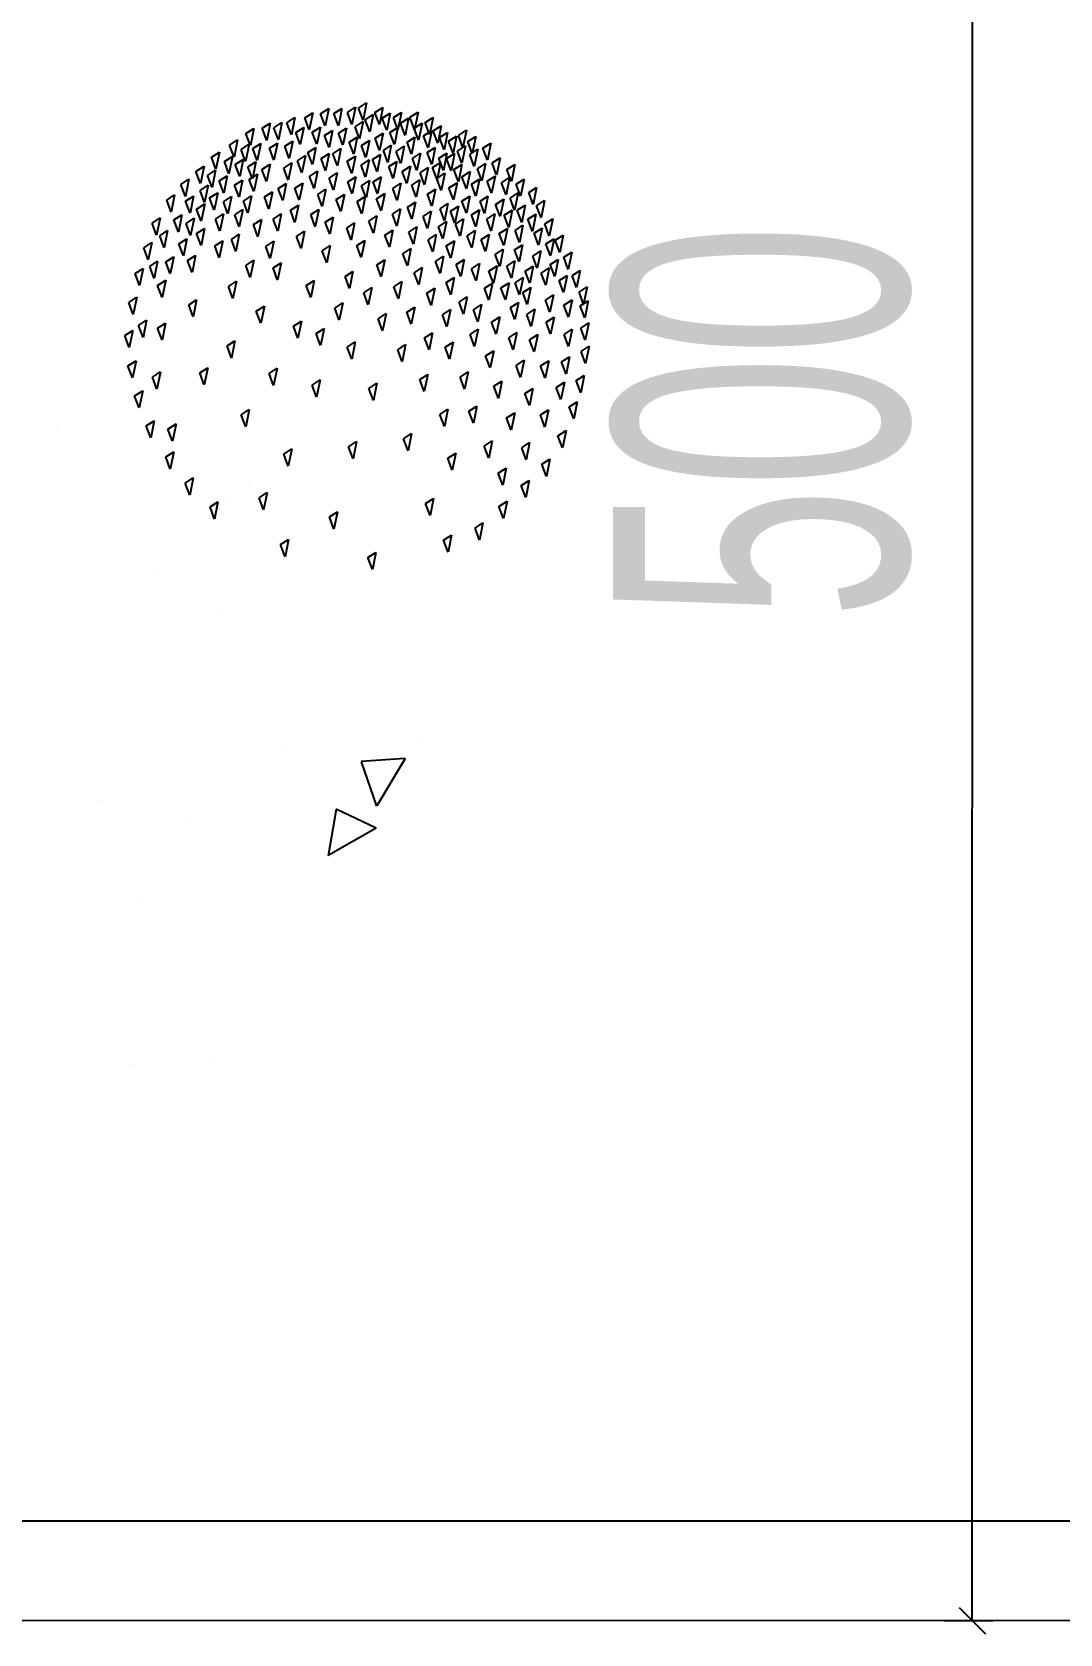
# Model space of a CAD drawing. Header units: inches. Extents: x -7543 to -822, y 102837 to 190349.
# Drawn here: x -837.16267 to -837.15221, y 102837.02397 to 102837.04026 of the extents above; entities that cross this region are included whole.
import ezdxf

# ---------------------------------------------------------------- set-up
doc = ezdxf.new("R2010")
doc.units = ezdxf.units.IN
doc.header["$MEASUREMENT"] = 0
doc.layers.get('0').update_dxf_attribs({"lineweight": 25})
doc.layers.add('BİTKİ', color=96, linetype='Continuous', lineweight=25)
doc.layers.add('ICOL', color=55, linetype='Continuous', lineweight=25)
doc.styles.add('OLCU', font='tromand.shx', dxfattribs={"width": 0.6, "height": 12})

msp = doc.modelspace()

# ---------------------------------------------------------------- linework, layer by layer
for p, q in [((-837.10726, 102837.025122), (-837.382423, 102837.025082)), ((-837.10726, 102837.024093), (-837.18795, 102837.02411))]:
    msp.add_line(p, q)
at = {"color": 0, "linetype": 'ByBlock', "lineweight": -2}
msp.add_line((-837.153238, 102837.024238), (-837.152968, 102837.023968), dxfattribs=at)
at = {"layer": 'BİTKİ'}
for p, q in [((-837.159897, 102837.039388), (-837.159816, 102837.03944)), ((-837.159816, 102837.03944), (-837.159852, 102837.039265)), ((-837.159735, 102837.03943), (-837.159653, 102837.039483)), ((-837.159689, 102837.039308), (-837.159735, 102837.03943)), ((-837.159653, 102837.039483), (-837.159689, 102837.039308)), ((-837.1596, 102837.039431), (-837.159518, 102837.039483)), ((-837.159554, 102837.039308), (-837.1596, 102837.039431)), ((-837.159518, 102837.039483), (-837.159554, 102837.039308)), ((-837.159462, 102837.039443), (-837.159381, 102837.039496)), ((-837.159417, 102837.039321), (-837.159462, 102837.039443)), ((-837.159381, 102837.039496), (-837.159417, 102837.039321)), ((-837.159304, 102837.039364), (-837.159349, 102837.039487)), ((-837.159268, 102837.03954), (-837.159304, 102837.039364)), ((-837.159281, 102837.039369), (-837.159199, 102837.039421)), ((-837.159199, 102837.039421), (-837.159235, 102837.039246)), ((-837.159183, 102837.039442), (-837.159101, 102837.039494)), ((-837.159137, 102837.039319), (-837.159183, 102837.039442)), ((-837.159101, 102837.039494), (-837.159137, 102837.039319)), ((-837.159109, 102837.039384), (-837.159027, 102837.039436)), ((-837.159027, 102837.039436), (-837.159063, 102837.039261)), ((-837.158995, 102837.03939), (-837.158913, 102837.039443)), ((-837.158913, 102837.039443), (-837.158949, 102837.039268)), ((-837.158826, 102837.039394), (-837.158744, 102837.039446)), ((-837.15878, 102837.039271), (-837.158826, 102837.039394)), ((-837.158744, 102837.039446), (-837.15878, 102837.039271)), ((-837.160496, 102837.039228), (-837.160414, 102837.03928)), ((-837.160414, 102837.03928), (-837.16045, 102837.039105)), ((-837.16033, 102837.039282), (-837.160248, 102837.039334)), ((-837.160284, 102837.039159), (-837.16033, 102837.039282)), ((-837.160248, 102837.039334), (-837.160284, 102837.039159)), ((-837.160211, 102837.039287), (-837.160129, 102837.039339)), ((-837.160165, 102837.039164), (-837.160211, 102837.039287)), ((-837.160129, 102837.039339), (-837.160165, 102837.039164)), ((-837.160079, 102837.039338), (-837.159998, 102837.03939)), ((-837.160033, 102837.039215), (-837.160079, 102837.039338)), ((-837.159998, 102837.03939), (-837.160033, 102837.039215)), ((-837.159989, 102837.039238), (-837.159907, 102837.039291)), ((-837.159943, 102837.039116), (-837.159989, 102837.039238)), ((-837.159907, 102837.039291), (-837.159943, 102837.039116)), ((-837.159852, 102837.039265), (-837.159897, 102837.039388)), ((-837.15982, 102837.039242), (-837.159738, 102837.039294)), ((-837.159774, 102837.039119), (-837.15982, 102837.039242)), ((-837.159738, 102837.039294), (-837.159774, 102837.039119)), ((-837.159695, 102837.039208), (-837.159613, 102837.03926)), ((-837.159613, 102837.03926), (-837.159649, 102837.039085)), ((-837.159554, 102837.039232), (-837.159472, 102837.039284)), ((-837.159508, 102837.039109), (-837.159554, 102837.039232)), ((-837.159472, 102837.039284), (-837.159508, 102837.039109)), ((-837.159384, 102837.039297), (-837.159303, 102837.03935)), ((-837.159339, 102837.039175), (-837.159384, 102837.039297)), ((-837.159303, 102837.03935), (-837.159339, 102837.039175)), ((-837.159235, 102837.039246), (-837.159281, 102837.039369)), ((-837.159181, 102837.03918), (-837.1591, 102837.039232)), ((-837.1591, 102837.039232), (-837.159136, 102837.039057)), ((-837.159063, 102837.039261), (-837.159109, 102837.039384)), ((-837.159031, 102837.039238), (-837.158949, 102837.039291)), ((-837.158985, 102837.039116), (-837.159031, 102837.039238)), ((-837.158949, 102837.039268), (-837.158995, 102837.03939)), ((-837.158949, 102837.039291), (-837.158985, 102837.039116)), ((-837.158921, 102837.039333), (-837.15884, 102837.039385)), ((-837.158875, 102837.03921), (-837.158921, 102837.039333)), ((-837.15884, 102837.039385), (-837.158875, 102837.03921)), ((-837.158784, 102837.039283), (-837.158702, 102837.039335)), ((-837.158738, 102837.03916), (-837.158784, 102837.039283)), ((-837.158702, 102837.039335), (-837.158738, 102837.03916)), ((-837.158687, 102837.039206), (-837.158605, 102837.039259)), ((-837.158673, 102837.03934), (-837.158591, 102837.039392)), ((-837.158627, 102837.039217), (-837.158673, 102837.03934)), ((-837.158605, 102837.039259), (-837.158641, 102837.039084)), ((-837.158591, 102837.039392), (-837.158627, 102837.039217)), ((-837.15859, 102837.039255), (-837.158508, 102837.039307)), ((-837.158544, 102837.039132), (-837.15859, 102837.039255)), ((-837.158508, 102837.039307), (-837.158544, 102837.039132)), ((-837.158524, 102837.039187), (-837.158443, 102837.039239)), ((-837.158443, 102837.039239), (-837.158478, 102837.039064)), ((-837.158333, 102837.039209), (-837.158252, 102837.039262)), ((-837.158252, 102837.039262), (-837.158287, 102837.039087)), ((-837.160662, 102837.039111), (-837.16058, 102837.039164)), ((-837.160616, 102837.038988), (-837.160662, 102837.039111)), ((-837.16058, 102837.039164), (-837.160616, 102837.038988)), ((-837.160545, 102837.039067), (-837.160464, 102837.039119)), ((-837.160499, 102837.038944), (-837.160545, 102837.039067)), ((-837.160464, 102837.039119), (-837.160499, 102837.038944)), ((-837.16045, 102837.039105), (-837.160496, 102837.039228)), ((-837.160425, 102837.039075), (-837.160344, 102837.039128)), ((-837.16038, 102837.038953), (-837.160425, 102837.039075)), ((-837.160344, 102837.039128), (-837.16038, 102837.038953)), ((-837.160256, 102837.039079), (-837.160175, 102837.039132)), ((-837.16021, 102837.038956), (-837.160256, 102837.039079)), ((-837.160175, 102837.039132), (-837.16021, 102837.038956)), ((-837.1601, 102837.039099), (-837.160018, 102837.039151)), ((-837.160054, 102837.038976), (-837.1601, 102837.039099)), ((-837.160018, 102837.039151), (-837.160054, 102837.038976)), ((-837.159865, 102837.039034), (-837.159784, 102837.039087)), ((-837.159649, 102837.039085), (-837.159695, 102837.039208)), ((-837.159611, 102837.039023), (-837.159529, 102837.039075)), ((-837.159444, 102837.039139), (-837.159363, 102837.039192)), ((-837.159399, 102837.039017), (-837.159444, 102837.039139)), ((-837.159363, 102837.039192), (-837.159399, 102837.039017)), ((-837.158641, 102837.039084), (-837.158687, 102837.039206)), ((-837.15865, 102837.039034), (-837.158568, 102837.039087)), ((-837.158568, 102837.039087), (-837.158604, 102837.038912)), ((-837.158478, 102837.039064), (-837.158524, 102837.039187)), ((-837.158388, 102837.039027), (-837.158434, 102837.03915)), ((-837.158352, 102837.039202), (-837.158388, 102837.039027)), ((-837.158343, 102837.03905), (-837.158262, 102837.039103)), ((-837.158287, 102837.039087), (-837.158333, 102837.039209)), ((-837.158262, 102837.039103), (-837.158297, 102837.038928)), ((-837.158238, 102837.039146), (-837.158157, 102837.039199)), ((-837.158193, 102837.039024), (-837.158238, 102837.039146)), ((-837.158218, 102837.039016), (-837.158136, 102837.039068)), ((-837.158157, 102837.039199), (-837.158193, 102837.039024)), ((-837.158136, 102837.039068), (-837.158172, 102837.038893)), ((-837.158083, 102837.039079), (-837.158002, 102837.039131)), ((-837.158038, 102837.038956), (-837.158083, 102837.039079)), ((-837.158002, 102837.039131), (-837.158038, 102837.038956)), ((-837.160847, 102837.038987), (-837.160765, 102837.03904)), ((-837.160801, 102837.038865), (-837.160847, 102837.038987)), ((-837.160765, 102837.03904), (-837.160801, 102837.038865)), ((-837.160714, 102837.038943), (-837.160632, 102837.038995)), ((-837.160668, 102837.03882), (-837.160714, 102837.038943)), ((-837.160632, 102837.038995), (-837.160668, 102837.03882)), ((-837.160604, 102837.038913), (-837.160523, 102837.038965)), ((-837.160523, 102837.038965), (-837.160558, 102837.03879)), ((-837.160476, 102837.03889), (-837.160394, 102837.038942)), ((-837.160394, 102837.038942), (-837.16043, 102837.038767)), ((-837.160332, 102837.038863), (-837.16025, 102837.038916)), ((-837.16025, 102837.038916), (-837.160286, 102837.038741)), ((-837.16011, 102837.038877), (-837.160028, 102837.03893)), ((-837.159972, 102837.038952), (-837.15989, 102837.039004)), ((-837.159731, 102837.038973), (-837.159649, 102837.039025)), ((-837.159464, 102837.038946), (-837.159382, 102837.038998)), ((-837.159418, 102837.038823), (-837.159464, 102837.038946)), ((-837.159323, 102837.038907), (-837.159242, 102837.03896)), ((-837.15892, 102837.038923), (-837.158966, 102837.039046)), ((-837.158515, 102837.038935), (-837.15855, 102837.03876)), ((-837.15845, 102837.039029), (-837.158485, 102837.038854)), ((-837.158454, 102837.038973), (-837.158372, 102837.039025)), ((-837.158408, 102837.03885), (-837.158454, 102837.038973)), ((-837.158372, 102837.039025), (-837.158408, 102837.03885)), ((-837.158378, 102837.038861), (-837.158297, 102837.038913)), ((-837.158297, 102837.038928), (-837.158343, 102837.03905)), ((-837.158297, 102837.038913), (-837.158332, 102837.038738)), ((-837.158172, 102837.038893), (-837.158218, 102837.039016)), ((-837.15814, 102837.03887), (-837.158059, 102837.038923)), ((-837.158059, 102837.038923), (-837.158095, 102837.038748)), ((-837.15799, 102837.038929), (-837.157908, 102837.038981)), ((-837.157944, 102837.038806), (-837.15799, 102837.038929)), ((-837.157908, 102837.038981), (-837.157944, 102837.038806)), ((-837.15784, 102837.038863), (-837.157758, 102837.038915)), ((-837.157758, 102837.038915), (-837.157794, 102837.03874)), ((-837.161158, 102837.038711), (-837.161076, 102837.038764)), ((-837.161076, 102837.038764), (-837.161112, 102837.038588)), ((-837.161004, 102837.038843), (-837.160922, 102837.038896)), ((-837.160958, 102837.038721), (-837.161004, 102837.038843)), ((-837.160922, 102837.038896), (-837.160958, 102837.038721)), ((-837.160886, 102837.038803), (-837.160805, 102837.038855)), ((-837.16084, 102837.03868), (-837.160886, 102837.038803)), ((-837.160805, 102837.038855), (-837.16084, 102837.03868)), ((-837.160767, 102837.038746), (-837.160686, 102837.038798)), ((-837.160722, 102837.038623), (-837.160767, 102837.038746)), ((-837.160686, 102837.038798), (-837.160722, 102837.038623)), ((-837.160064, 102837.038755), (-837.16011, 102837.038877)), ((-837.159568, 102837.038829), (-837.159604, 102837.038654)), ((-837.15912, 102837.038789), (-837.159156, 102837.038614)), ((-837.158858, 102837.03872), (-837.158904, 102837.038842)), ((-837.158332, 102837.038738), (-837.158378, 102837.038861)), ((-837.158297, 102837.038789), (-837.158215, 102837.038841)), ((-837.158251, 102837.038666), (-837.158297, 102837.038789)), ((-837.158215, 102837.038841), (-837.158251, 102837.038666)), ((-837.1582, 102837.038712), (-837.158119, 102837.038765)), ((-837.158119, 102837.038765), (-837.158155, 102837.03859)), ((-837.158095, 102837.038748), (-837.15814, 102837.03887)), ((-837.15804, 102837.038743), (-837.157959, 102837.038796)), ((-837.157995, 102837.038621), (-837.15804, 102837.038743)), ((-837.157959, 102837.038796), (-837.157995, 102837.038621)), ((-837.157893, 102837.038728), (-837.157812, 102837.038781)), ((-837.157812, 102837.038781), (-837.157848, 102837.038605)), ((-837.157794, 102837.03874), (-837.15784, 102837.038863)), ((-837.157746, 102837.038713), (-837.157665, 102837.038765)), ((-837.157665, 102837.038765), (-837.157701, 102837.03859)), ((-837.161302, 102837.038551), (-837.161221, 102837.038604)), ((-837.161221, 102837.038604), (-837.161256, 102837.038429)), ((-837.161112, 102837.038588), (-837.161158, 102837.038711)), ((-837.161109, 102837.03854), (-837.161028, 102837.038593)), ((-837.161028, 102837.038593), (-837.161063, 102837.038417)), ((-837.160962, 102837.038649), (-837.16088, 102837.038702)), ((-837.160916, 102837.038527), (-837.160962, 102837.038649)), ((-837.16088, 102837.038702), (-837.160916, 102837.038527)), ((-837.160865, 102837.038573), (-837.160783, 102837.038625)), ((-837.160783, 102837.038625), (-837.160819, 102837.03845)), ((-837.160724, 102837.038535), (-837.160643, 102837.038587)), ((-837.160643, 102837.038587), (-837.160679, 102837.038412)), ((-837.160521, 102837.038541), (-837.160439, 102837.038594)), ((-837.160121, 102837.038546), (-837.160167, 102837.038669)), ((-837.159718, 102837.038486), (-837.159763, 102837.038608)), ((-837.159682, 102837.038661), (-837.159718, 102837.038486)), ((-837.159494, 102837.038609), (-837.15953, 102837.038434)), ((-837.159281, 102837.038589), (-837.159317, 102837.038413)), ((-837.159083, 102837.038617), (-837.159119, 102837.038442)), ((-837.158648, 102837.038611), (-837.158567, 102837.038663)), ((-837.158602, 102837.038488), (-837.158648, 102837.038611)), ((-837.158567, 102837.038663), (-837.158602, 102837.038488)), ((-837.158429, 102837.038675), (-837.158347, 102837.038728)), ((-837.158383, 102837.038553), (-837.158429, 102837.038675)), ((-837.158347, 102837.038728), (-837.158383, 102837.038553)), ((-837.158298, 102837.03854), (-837.158216, 102837.038592)), ((-837.158216, 102837.038592), (-837.158252, 102837.038417)), ((-837.158155, 102837.03859), (-837.1582, 102837.038712)), ((-837.158113, 102837.038539), (-837.158032, 102837.038592)), ((-837.158032, 102837.038592), (-837.158067, 102837.038416)), ((-837.157848, 102837.038605), (-837.157893, 102837.038728)), ((-837.157807, 102837.038572), (-837.157726, 102837.038624)), ((-837.157726, 102837.038624), (-837.157762, 102837.038449)), ((-837.157701, 102837.03859), (-837.157746, 102837.038713)), ((-837.157618, 102837.038628), (-837.157537, 102837.03868)), ((-837.157573, 102837.038505), (-837.157618, 102837.038628)), ((-837.157537, 102837.03868), (-837.157573, 102837.038505)), ((-837.161256, 102837.038429), (-837.161302, 102837.038551)), ((-837.161063, 102837.038417), (-837.161109, 102837.03854)), ((-837.160997, 102837.03846), (-837.160915, 102837.038512)), ((-837.160951, 102837.038337), (-837.160997, 102837.03846)), ((-837.160915, 102837.038512), (-837.160951, 102837.038337)), ((-837.160819, 102837.03845), (-837.160865, 102837.038573)), ((-837.160679, 102837.038412), (-837.160724, 102837.038535)), ((-837.160042, 102837.038448), (-837.159961, 102837.0385)), ((-837.159961, 102837.0385), (-837.159997, 102837.038325)), ((-837.159836, 102837.038404), (-837.159754, 102837.038456)), ((-837.159754, 102837.038456), (-837.15979, 102837.038281)), ((-837.15953, 102837.038434), (-837.159576, 102837.038557)), ((-837.159317, 102837.038413), (-837.159363, 102837.038536)), ((-837.159119, 102837.038442), (-837.159165, 102837.038565)), ((-837.159005, 102837.038409), (-837.158924, 102837.038462)), ((-837.158924, 102837.038462), (-837.15896, 102837.038287)), ((-837.158852, 102837.038479), (-837.15877, 102837.038532)), ((-837.158806, 102837.038357), (-837.158852, 102837.038479)), ((-837.15877, 102837.038532), (-837.158806, 102837.038357)), ((-837.158693, 102837.038386), (-837.158611, 102837.038439)), ((-837.158611, 102837.038439), (-837.158647, 102837.038263)), ((-837.15852, 102837.038464), (-837.158439, 102837.038516)), ((-837.158475, 102837.038341), (-837.15852, 102837.038464)), ((-837.158439, 102837.038516), (-837.158475, 102837.038341)), ((-837.158415, 102837.038439), (-837.158333, 102837.038491)), ((-837.158369, 102837.038316), (-837.158415, 102837.038439)), ((-837.158333, 102837.038491), (-837.158369, 102837.038316)), ((-837.158252, 102837.038417), (-837.158298, 102837.03854)), ((-837.158201, 102837.038401), (-837.15812, 102837.038454)), ((-837.15812, 102837.038454), (-837.158155, 102837.038279)), ((-837.158067, 102837.038416), (-837.158113, 102837.038539)), ((-837.157954, 102837.038508), (-837.157872, 102837.03856)), ((-837.157908, 102837.038385), (-837.157954, 102837.038508)), ((-837.157872, 102837.03856), (-837.157908, 102837.038385)), ((-837.157866, 102837.038397), (-837.157785, 102837.038449)), ((-837.157785, 102837.038449), (-837.157821, 102837.038274)), ((-837.157762, 102837.038449), (-837.157807, 102837.038572)), ((-837.157735, 102837.038448), (-837.157653, 102837.038501)), ((-837.157689, 102837.038325), (-837.157735, 102837.038448)), ((-837.157653, 102837.038501), (-837.157689, 102837.038325)), ((-837.157537, 102837.038494), (-837.157456, 102837.038546)), ((-837.157492, 102837.038371), (-837.157537, 102837.038494)), ((-837.157456, 102837.038546), (-837.157492, 102837.038371)), ((-837.16145, 102837.038318), (-837.161368, 102837.03837)), ((-837.161404, 102837.038195), (-837.16145, 102837.038318)), ((-837.161368, 102837.03837), (-837.161404, 102837.038195)), ((-837.161229, 102837.038349), (-837.161147, 102837.038401)), ((-837.161183, 102837.038226), (-837.161229, 102837.038349)), ((-837.161147, 102837.038401), (-837.161183, 102837.038226)), ((-837.161104, 102837.038314), (-837.161022, 102837.038367)), ((-837.161058, 102837.038192), (-837.161104, 102837.038314)), ((-837.161022, 102837.038367), (-837.161058, 102837.038192)), ((-837.15979, 102837.038281), (-837.159836, 102837.038404)), ((-837.159689, 102837.038326), (-837.159607, 102837.038379)), ((-837.159643, 102837.038204), (-837.159689, 102837.038326)), ((-837.159607, 102837.038379), (-837.159643, 102837.038204)), ((-837.15947, 102837.038267), (-837.159389, 102837.038319)), ((-837.159424, 102837.038144), (-837.15947, 102837.038267)), ((-837.159389, 102837.038319), (-837.159424, 102837.038144)), ((-837.159244, 102837.038337), (-837.159162, 102837.03839)), ((-837.159198, 102837.038215), (-837.159244, 102837.038337)), ((-837.159162, 102837.03839), (-837.159198, 102837.038215)), ((-837.15896, 102837.038287), (-837.159005, 102837.038409)), ((-837.158837, 102837.038226), (-837.158756, 102837.038279)), ((-837.158756, 102837.038279), (-837.158791, 102837.038104)), ((-837.158647, 102837.038263), (-837.158693, 102837.038386)), ((-837.158536, 102837.038281), (-837.158455, 102837.038334)), ((-837.158491, 102837.038159), (-837.158536, 102837.038281)), ((-837.158455, 102837.038334), (-837.158491, 102837.038159)), ((-837.158361, 102837.038308), (-837.15828, 102837.03836)), ((-837.158315, 102837.038185), (-837.158361, 102837.038308)), ((-837.15828, 102837.03836), (-837.158315, 102837.038185)), ((-837.158155, 102837.038279), (-837.158201, 102837.038401)), ((-837.158045, 102837.038359), (-837.157963, 102837.038411)), ((-837.157999, 102837.038236), (-837.158045, 102837.038359)), ((-837.157963, 102837.038411), (-837.157999, 102837.038236)), ((-837.157917, 102837.038212), (-837.157835, 102837.038264)), ((-837.157835, 102837.038264), (-837.157871, 102837.038089)), ((-837.157821, 102837.038274), (-837.157866, 102837.038397)), ((-837.157757, 102837.038243), (-837.157676, 102837.038295)), ((-837.157676, 102837.038295), (-837.157712, 102837.03812)), ((-837.157626, 102837.038356), (-837.157544, 102837.038408)), ((-837.15758, 102837.038233), (-837.157626, 102837.038356)), ((-837.157544, 102837.038408), (-837.15758, 102837.038233)), ((-837.157563, 102837.038215), (-837.157482, 102837.038267)), ((-837.157482, 102837.038267), (-837.157518, 102837.038092)), ((-837.157454, 102837.038309), (-837.157372, 102837.038361)), ((-837.157408, 102837.038186), (-837.157454, 102837.038309)), ((-837.157372, 102837.038361), (-837.157408, 102837.038186)), ((-837.161535, 102837.038067), (-837.161454, 102837.03812)), ((-837.161454, 102837.03812), (-837.16149, 102837.037945)), ((-837.161373, 102837.038189), (-837.161292, 102837.038241)), ((-837.161327, 102837.038066), (-837.161373, 102837.038189)), ((-837.161292, 102837.038241), (-837.161327, 102837.038066)), ((-837.161177, 102837.038106), (-837.161096, 102837.038159)), ((-837.161132, 102837.037984), (-837.161177, 102837.038106)), ((-837.161096, 102837.038159), (-837.161132, 102837.037984)), ((-837.160294, 102837.038081), (-837.160212, 102837.038133)), ((-837.159981, 102837.038182), (-837.159899, 102837.038234)), ((-837.159935, 102837.038059), (-837.159981, 102837.038182)), ((-837.159899, 102837.038234), (-837.159935, 102837.038059)), ((-837.159367, 102837.038089), (-837.159286, 102837.038141)), ((-837.159322, 102837.037966), (-837.159367, 102837.038089)), ((-837.159286, 102837.038141), (-837.159322, 102837.037966)), ((-837.159081, 102837.038193), (-837.159, 102837.038246)), ((-837.159036, 102837.038071), (-837.159081, 102837.038193)), ((-837.159, 102837.038246), (-837.159036, 102837.038071)), ((-837.158791, 102837.038104), (-837.158837, 102837.038226)), ((-837.15864, 102837.038148), (-837.158559, 102837.0382)), ((-837.158594, 102837.038025), (-837.15864, 102837.038148)), ((-837.158559, 102837.0382), (-837.158594, 102837.038025)), ((-837.158456, 102837.038085), (-837.158374, 102837.038137)), ((-837.158374, 102837.038137), (-837.15841, 102837.037962)), ((-837.157871, 102837.038089), (-837.157917, 102837.038212)), ((-837.157761, 102837.038044), (-837.15768, 102837.038097)), ((-837.157712, 102837.03812), (-837.157757, 102837.038243)), ((-837.15768, 102837.038097), (-837.157715, 102837.037922)), ((-837.157518, 102837.038092), (-837.157563, 102837.038215)), ((-837.157442, 102837.038107), (-837.15736, 102837.038159)), ((-837.157396, 102837.037984), (-837.157442, 102837.038107)), ((-837.15736, 102837.038159), (-837.157396, 102837.037984)), ((-837.157348, 102837.038143), (-837.157266, 102837.038196)), ((-837.157302, 102837.03802), (-837.157348, 102837.038143)), ((-837.157266, 102837.038196), (-837.157302, 102837.03802)), ((-837.16149, 102837.037945), (-837.161535, 102837.038067)), ((-837.161475, 102837.037876), (-837.161394, 102837.037929)), ((-837.161394, 102837.037929), (-837.16143, 102837.037754)), ((-837.161311, 102837.037923), (-837.16123, 102837.037975)), ((-837.16123, 102837.037975), (-837.161266, 102837.0378)), ((-837.161089, 102837.037937), (-837.161008, 102837.037989)), ((-837.161043, 102837.037814), (-837.161089, 102837.037937)), ((-837.161008, 102837.037989), (-837.161043, 102837.037814)), ((-837.160498, 102837.037887), (-837.160416, 102837.03794)), ((-837.160416, 102837.03794), (-837.160452, 102837.037765)), ((-837.159718, 102837.038035), (-837.159637, 102837.038088)), ((-837.159672, 102837.037913), (-837.159718, 102837.038035)), ((-837.159637, 102837.038088), (-837.159672, 102837.037913)), ((-837.159164, 102837.037892), (-837.159082, 102837.037945)), ((-837.159082, 102837.037945), (-837.159118, 102837.03777)), ((-837.158897, 102837.038006), (-837.158816, 102837.038059)), ((-837.158852, 102837.037884), (-837.158897, 102837.038006)), ((-837.158816, 102837.038059), (-837.158852, 102837.037884)), ((-837.158566, 102837.037928), (-837.158484, 102837.037981)), ((-837.15852, 102837.037805), (-837.158566, 102837.037928)), ((-837.158484, 102837.037981), (-837.15852, 102837.037805)), ((-837.15841, 102837.037962), (-837.158456, 102837.038085)), ((-837.158356, 102837.037896), (-837.158275, 102837.037948)), ((-837.157958, 102837.037999), (-837.157877, 102837.038051)), ((-837.157913, 102837.037876), (-837.157958, 102837.037999)), ((-837.157877, 102837.038051), (-837.157913, 102837.037876)), ((-837.15784, 102837.037879), (-837.157758, 102837.037932)), ((-837.157758, 102837.037932), (-837.157794, 102837.037756)), ((-837.157715, 102837.037922), (-837.157761, 102837.038044)), ((-837.157577, 102837.037982), (-837.157495, 102837.038034)), ((-837.157531, 102837.037859), (-837.157577, 102837.037982)), ((-837.157495, 102837.038034), (-837.157531, 102837.037859)), ((-837.157399, 102837.037895), (-837.157317, 102837.037948)), ((-837.157317, 102837.037948), (-837.157353, 102837.037773)), ((-837.157261, 102837.03797), (-837.157179, 102837.038022)), ((-837.157215, 102837.037847), (-837.157261, 102837.03797)), ((-837.157179, 102837.038022), (-837.157215, 102837.037847)), ((-837.161578, 102837.037682), (-837.161624, 102837.037805)), ((-837.161266, 102837.0378), (-837.161311, 102837.037923)), ((-837.159487, 102837.037773), (-837.159406, 102837.037826)), ((-837.159442, 102837.037651), (-837.159487, 102837.037773)), ((-837.159406, 102837.037826), (-837.159442, 102837.037651)), ((-837.159118, 102837.03777), (-837.159164, 102837.037892)), ((-837.158782, 102837.037813), (-837.158701, 102837.037865)), ((-837.158736, 102837.03769), (-837.158782, 102837.037813)), ((-837.158701, 102837.037865), (-837.158736, 102837.03769)), ((-837.158457, 102837.037712), (-837.158375, 102837.037764)), ((-837.158375, 102837.037764), (-837.158411, 102837.037589)), ((-837.15831, 102837.037773), (-837.158356, 102837.037896)), ((-837.158022, 102837.037829), (-837.15794, 102837.037882)), ((-837.15794, 102837.037882), (-837.157976, 102837.037707)), ((-837.157794, 102837.037756), (-837.15784, 102837.037879)), ((-837.157757, 102837.037711), (-837.157675, 102837.037764)), ((-837.157675, 102837.037764), (-837.157711, 102837.037589)), ((-837.157652, 102837.037828), (-837.157571, 102837.03788)), ((-837.157607, 102837.037705), (-837.157652, 102837.037828)), ((-837.157571, 102837.03788), (-837.157607, 102837.037705)), ((-837.15749, 102837.037808), (-837.157408, 102837.037861)), ((-837.157444, 102837.037686), (-837.15749, 102837.037808)), ((-837.157408, 102837.037861), (-837.157444, 102837.037686)), ((-837.157353, 102837.037773), (-837.157399, 102837.037895)), ((-837.157308, 102837.037734), (-837.157227, 102837.037786)), ((-837.157227, 102837.037786), (-837.157263, 102837.037611)), ((-837.157177, 102837.037785), (-837.157095, 102837.037837)), ((-837.157131, 102837.037662), (-837.157177, 102837.037785)), ((-837.157095, 102837.037837), (-837.157131, 102837.037662)), ((-837.159882, 102837.037682), (-837.1598, 102837.037734)), ((-837.159836, 102837.037559), (-837.159882, 102837.037682)), ((-837.1598, 102837.037734), (-837.159836, 102837.037559)), ((-837.159297, 102837.037609), (-837.159215, 102837.037661)), ((-837.159251, 102837.037486), (-837.159297, 102837.037609)), ((-837.159215, 102837.037661), (-837.159251, 102837.037486)), ((-837.158989, 102837.03767), (-837.158908, 102837.037723)), ((-837.158943, 102837.037548), (-837.158989, 102837.03767)), ((-837.158908, 102837.037723), (-837.158943, 102837.037548)), ((-837.158654, 102837.037604), (-837.158573, 102837.037656)), ((-837.158609, 102837.037481), (-837.158654, 102837.037604)), ((-837.158573, 102837.037656), (-837.158609, 102837.037481)), ((-837.158411, 102837.037589), (-837.158457, 102837.037712)), ((-837.157678, 102837.037611), (-837.157596, 102837.037663)), ((-837.157632, 102837.037488), (-837.157678, 102837.037611)), ((-837.157596, 102837.037663), (-837.157632, 102837.037488)), ((-837.157263, 102837.037611), (-837.157308, 102837.037734)), ((-837.157105, 102837.037616), (-837.157024, 102837.037669)), ((-837.15706, 102837.037493), (-837.157105, 102837.037616)), ((-837.157024, 102837.037669), (-837.15706, 102837.037493)), ((-837.161606, 102837.037563), (-837.161642, 102837.037388)), ((-837.159592, 102837.037453), (-837.15951, 102837.037505)), ((-837.159546, 102837.03733), (-837.159592, 102837.037453)), ((-837.15951, 102837.037505), (-837.159546, 102837.03733)), ((-837.158858, 102837.03741), (-837.158777, 102837.037463)), ((-837.158777, 102837.037463), (-837.158813, 102837.037288)), ((-837.158495, 102837.037386), (-837.158414, 102837.037438)), ((-837.158414, 102837.037438), (-837.15845, 102837.037263)), ((-837.157638, 102837.037388), (-837.157556, 102837.037441)), ((-837.157556, 102837.037441), (-837.157592, 102837.037265)), ((-837.157447, 102837.037535), (-837.157365, 102837.037588)), ((-837.157401, 102837.037412), (-837.157447, 102837.037535)), ((-837.157365, 102837.037588), (-837.157401, 102837.037412)), ((-837.157259, 102837.037484), (-837.157177, 102837.037536)), ((-837.157213, 102837.037361), (-837.157259, 102837.037484)), ((-837.157177, 102837.037536), (-837.157213, 102837.037361)), ((-837.157093, 102837.037476), (-837.157012, 102837.037528)), ((-837.157047, 102837.037353), (-837.157093, 102837.037476)), ((-837.157012, 102837.037528), (-837.157047, 102837.037353)), ((-837.160012, 102837.037269), (-837.15993, 102837.037321)), ((-837.15993, 102837.037321), (-837.159966, 102837.037146)), ((-837.159151, 102837.037345), (-837.159069, 102837.037397)), ((-837.159105, 102837.037222), (-837.159151, 102837.037345)), ((-837.159069, 102837.037397), (-837.159105, 102837.037222)), ((-837.158813, 102837.037288), (-837.158858, 102837.03741)), ((-837.15845, 102837.037263), (-837.158495, 102837.037386)), ((-837.157592, 102837.037265), (-837.157638, 102837.037388)), ((-837.157441, 102837.037309), (-837.15736, 102837.037362)), ((-837.157395, 102837.037187), (-837.157441, 102837.037309)), ((-837.15736, 102837.037362), (-837.157395, 102837.037187)), ((-837.157088, 102837.03725), (-837.157006, 102837.037303)), ((-837.157006, 102837.037303), (-837.157042, 102837.037128)), ((-837.161729, 102837.037174), (-837.161647, 102837.037226)), ((-837.161647, 102837.037226), (-837.161683, 102837.037051)), ((-837.159966, 102837.037146), (-837.160012, 102837.037269)), ((-837.15978, 102837.037193), (-837.159699, 102837.037246)), ((-837.159699, 102837.037246), (-837.159735, 102837.037071)), ((-837.158678, 102837.037149), (-837.158596, 102837.037202)), ((-837.157608, 102837.037131), (-837.157526, 102837.037183)), ((-837.157562, 102837.037008), (-837.157608, 102837.037131)), ((-837.157526, 102837.037183), (-837.157562, 102837.037008)), ((-837.157257, 102837.037184), (-837.157175, 102837.037237)), ((-837.157211, 102837.037062), (-837.157257, 102837.037184)), ((-837.157175, 102837.037237), (-837.157211, 102837.037062)), ((-837.157042, 102837.037128), (-837.157088, 102837.03725)), ((-837.159419, 102837.036935), (-837.159465, 102837.037057)), ((-837.159383, 102837.03711), (-837.159419, 102837.036935)), ((-837.158056, 102837.036967), (-837.157974, 102837.037019)), ((-837.157283, 102837.036905), (-837.157201, 102837.036957)), ((-837.157201, 102837.036957), (-837.157237, 102837.036782)), ((-837.157085, 102837.037013), (-837.157004, 102837.037065)), ((-837.15704, 102837.03689), (-837.157085, 102837.037013)), ((-837.157004, 102837.037065), (-837.15704, 102837.03689)), ((-837.16026, 102837.036789), (-837.160179, 102837.036841)), ((-837.160215, 102837.036666), (-837.16026, 102837.036789)), ((-837.160179, 102837.036841), (-837.160215, 102837.036666)), ((-837.157746, 102837.03687), (-837.157665, 102837.036922)), ((-837.1577, 102837.036747), (-837.157746, 102837.03687)), ((-837.157665, 102837.036922), (-837.1577, 102837.036747)), ((-837.157496, 102837.036864), (-837.157414, 102837.036916)), ((-837.15745, 102837.036741), (-837.157496, 102837.036864)), ((-837.157414, 102837.036916), (-837.15745, 102837.036741)), ((-837.157237, 102837.036782), (-837.157283, 102837.036905)), ((-837.159823, 102837.036669), (-837.159741, 102837.036722)), ((-837.159777, 102837.036547), (-837.159823, 102837.036669)), ((-837.159741, 102837.036722), (-837.159777, 102837.036547)), ((-837.157656, 102837.036584), (-837.157575, 102837.036636)), ((-837.157575, 102837.036636), (-837.15761, 102837.036461)), ((-837.157337, 102837.036646), (-837.157255, 102837.036698)), ((-837.157291, 102837.036523), (-837.157337, 102837.036646)), ((-837.157255, 102837.036698), (-837.157291, 102837.036523)), ((-837.157133, 102837.036715), (-837.157052, 102837.036767)), ((-837.157087, 102837.036592), (-837.157133, 102837.036715)), ((-837.157052, 102837.036767), (-837.157087, 102837.036592)), ((-837.161628, 102837.036561), (-837.161546, 102837.036613)), ((-837.161582, 102837.036438), (-837.161628, 102837.036561)), ((-837.161546, 102837.036613), (-837.161582, 102837.036438)), ((-837.157206, 102837.036448), (-837.157124, 102837.036501)), ((-837.157124, 102837.036501), (-837.15716, 102837.036326)), ((-837.16151, 102837.036255), (-837.161428, 102837.036307)), ((-837.161428, 102837.036307), (-837.161464, 102837.036132)), ((-837.15716, 102837.036326), (-837.157206, 102837.036448)), ((-837.16242, 102837.036214), (-837.16242, 102837.036214)), ((-837.161464, 102837.036132), (-837.16151, 102837.036255)), ((-837.161289, 102837.036223), (-837.161207, 102837.036276)), ((-837.161243, 102837.036101), (-837.161289, 102837.036223)), ((-837.161207, 102837.036276), (-837.161243, 102837.036101)), ((-837.15732, 102837.036155), (-837.157238, 102837.036208)), ((-837.157274, 102837.036033), (-837.15732, 102837.036155)), ((-837.157238, 102837.036208), (-837.157274, 102837.036033)), ((-837.16131, 102837.035939), (-837.161229, 102837.035991)), ((-837.161229, 102837.035991), (-837.161265, 102837.035816)), ((-837.16003, 102837.03602), (-837.160065, 102837.035845)), ((-837.158441, 102837.035926), (-837.158359, 102837.035979)), ((-837.158359, 102837.035979), (-837.158395, 102837.035804)), ((-837.158025, 102837.035927), (-837.158071, 102837.03605)), ((-837.157989, 102837.036102), (-837.158025, 102837.035927)), ((-837.157689, 102837.036032), (-837.157608, 102837.036085)), ((-837.157608, 102837.036085), (-837.157644, 102837.03591)), ((-837.161265, 102837.035816), (-837.16131, 102837.035939)), ((-837.158395, 102837.035804), (-837.158441, 102837.035926)), ((-837.157928, 102837.035774), (-837.157846, 102837.035826)), ((-837.157846, 102837.035826), (-837.157882, 102837.035651)), ((-837.157483, 102837.035864), (-837.157402, 102837.035916)), ((-837.157438, 102837.035741), (-837.157483, 102837.035864)), ((-837.157402, 102837.035916), (-837.157438, 102837.035741)), ((-837.161068, 102837.035551), (-837.161114, 102837.035673)), ((-837.161033, 102837.035726), (-837.161068, 102837.035551)), ((-837.160473, 102837.035677), (-837.160473, 102837.035677)), ((-837.157882, 102837.035651), (-837.157928, 102837.035774)), ((-837.157694, 102837.035648), (-837.157612, 102837.0357)), ((-837.157612, 102837.0357), (-837.157648, 102837.035525)), ((-837.160861, 102837.03543), (-837.16078, 102837.035482)), ((-837.16078, 102837.035482), (-837.160816, 102837.035307)), ((-837.16036, 102837.035524), (-837.160279, 102837.035576)), ((-837.160315, 102837.035401), (-837.16036, 102837.035524)), ((-837.160279, 102837.035576), (-837.160315, 102837.035401)), ((-837.158586, 102837.035518), (-837.158622, 102837.035343)), ((-837.15792, 102837.035435), (-837.157838, 102837.035488)), ((-837.157838, 102837.035488), (-837.157874, 102837.035313)), ((-837.160816, 102837.035307), (-837.160861, 102837.03543)), ((-837.160701, 102837.035464), (-837.160701, 102837.035464)), ((-837.159646, 102837.035329), (-837.159565, 102837.035381)), ((-837.1596, 102837.035206), (-837.159646, 102837.035329)), ((-837.159565, 102837.035381), (-837.1596, 102837.035206)), ((-837.158622, 102837.035343), (-837.158667, 102837.035465)), ((-837.157874, 102837.035313), (-837.15792, 102837.035435)), ((-837.158164, 102837.035216), (-837.158083, 102837.035268)), ((-837.158119, 102837.035093), (-837.158164, 102837.035216)), ((-837.158083, 102837.035268), (-837.158119, 102837.035093)), ((-837.160143, 102837.035047), (-837.160061, 102837.035099)), ((-837.160097, 102837.034924), (-837.160143, 102837.035047)), ((-837.160061, 102837.035099), (-837.160097, 102837.034924)), ((-837.158484, 102837.035091), (-837.158402, 102837.035144)), ((-837.158438, 102837.034969), (-837.158484, 102837.035091)), ((-837.158402, 102837.035144), (-837.158438, 102837.034969)), ((-837.159254, 102837.034916), (-837.159173, 102837.034968)), ((-837.159209, 102837.034793), (-837.159254, 102837.034916)), ((-837.159173, 102837.034968), (-837.159209, 102837.034793)), ((-837.161409, 102837.034747), (-837.161409, 102837.034747)), ((-837.160752, 102837.034385), (-837.160752, 102837.034385)), ((-837.160146, 102837.032984), (-837.160146, 102837.032984)), ((-837.158721, 102837.033037), (-837.158721, 102837.033037)), ((-837.159324, 102837.032838), (-837.159165, 102837.032387)), ((-837.158874, 102837.032871), (-837.159323, 102837.03284)), ((-837.158874, 102837.032871), (-837.159164, 102837.032389)), ((-837.161962, 102837.032448), (-837.161962, 102837.032448)), ((-837.161111, 102837.032267), (-837.161111, 102837.032267)), ((-837.159578, 102837.032353), (-837.159658, 102837.031882)), ((-837.159169, 102837.032165), (-837.159577, 102837.032356)), ((-837.159169, 102837.032165), (-837.159657, 102837.031884)), ((-837.161549, 102837.031451), (-837.161549, 102837.031451)), ((-837.160813, 102837.029786), (-837.160813, 102837.029786)), ((-837.161636, 102837.029755), (-837.161636, 102837.029755))]:
    msp.add_line(p, q, dxfattribs=at)
at = {"layer": 'BİTKİ', "color": 222}
for p, q in [((-837.159349, 102837.039487), (-837.159268, 102837.03954)), ((-837.159784, 102837.039087), (-837.159819, 102837.038912)), ((-837.159529, 102837.039075), (-837.159565, 102837.0389)), ((-837.159319, 102837.039105), (-837.159238, 102837.039158)), ((-837.159274, 102837.038983), (-837.159319, 102837.039105)), ((-837.159238, 102837.039158), (-837.159274, 102837.038983)), ((-837.159136, 102837.039057), (-837.159181, 102837.03918)), ((-837.159097, 102837.039057), (-837.159016, 102837.03911)), ((-837.159016, 102837.03911), (-837.159052, 102837.038934)), ((-837.158966, 102837.039046), (-837.158884, 102837.039099)), ((-837.158884, 102837.039099), (-837.15892, 102837.038923)), ((-837.158856, 102837.039141), (-837.158775, 102837.039193)), ((-837.15881, 102837.039018), (-837.158856, 102837.039141)), ((-837.158775, 102837.039193), (-837.15881, 102837.039018)), ((-837.158434, 102837.03915), (-837.158352, 102837.039202)), ((-837.160558, 102837.03879), (-837.160604, 102837.038913)), ((-837.160028, 102837.03893), (-837.160064, 102837.038755)), ((-837.159926, 102837.038829), (-837.159972, 102837.038952)), ((-837.15989, 102837.039004), (-837.159926, 102837.038829)), ((-837.159819, 102837.038912), (-837.159865, 102837.039034)), ((-837.159685, 102837.03885), (-837.159731, 102837.038973)), ((-837.159649, 102837.039025), (-837.159685, 102837.03885)), ((-837.159565, 102837.0389), (-837.159611, 102837.039023)), ((-837.159382, 102837.038998), (-837.159418, 102837.038823)), ((-837.159277, 102837.038784), (-837.159323, 102837.038907)), ((-837.159242, 102837.03896), (-837.159277, 102837.038784)), ((-837.159207, 102837.038963), (-837.159126, 102837.039015)), ((-837.159161, 102837.03884), (-837.159207, 102837.038963)), ((-837.159126, 102837.039015), (-837.159161, 102837.03884)), ((-837.159052, 102837.038934), (-837.159097, 102837.039057)), ((-837.159041, 102837.038892), (-837.15896, 102837.038945)), ((-837.15896, 102837.038945), (-837.158996, 102837.03877)), ((-837.1588, 102837.038976), (-837.158719, 102837.039028)), ((-837.158755, 102837.038853), (-837.1588, 102837.038976)), ((-837.158719, 102837.039028), (-837.158755, 102837.038853)), ((-837.158604, 102837.038912), (-837.15865, 102837.039034)), ((-837.158596, 102837.038883), (-837.158515, 102837.038935)), ((-837.158531, 102837.038977), (-837.15845, 102837.039029)), ((-837.158485, 102837.038854), (-837.158531, 102837.038977)), ((-837.160611, 102837.038703), (-837.160529, 102837.038755)), ((-837.160529, 102837.038755), (-837.160565, 102837.03858)), ((-837.16043, 102837.038767), (-837.160476, 102837.03889)), ((-837.160461, 102837.038761), (-837.160379, 102837.038814)), ((-837.160415, 102837.038639), (-837.160461, 102837.038761)), ((-837.160379, 102837.038814), (-837.160415, 102837.038639)), ((-837.160286, 102837.038741), (-837.160332, 102837.038863)), ((-837.159847, 102837.038793), (-837.159766, 102837.038845)), ((-837.159801, 102837.03867), (-837.159847, 102837.038793)), ((-837.159766, 102837.038845), (-837.159801, 102837.03867)), ((-837.15965, 102837.038776), (-837.159568, 102837.038829)), ((-837.159604, 102837.038654), (-837.15965, 102837.038776)), ((-837.159459, 102837.038737), (-837.159378, 102837.038789)), ((-837.159378, 102837.038789), (-837.159414, 102837.038614)), ((-837.159319, 102837.038698), (-837.159237, 102837.038751)), ((-837.159237, 102837.038751), (-837.159273, 102837.038576)), ((-837.159202, 102837.038737), (-837.15912, 102837.038789)), ((-837.158996, 102837.03877), (-837.159041, 102837.038892)), ((-837.158904, 102837.038842), (-837.158822, 102837.038895)), ((-837.158822, 102837.038895), (-837.158858, 102837.03872)), ((-837.158807, 102837.038704), (-837.158726, 102837.038756)), ((-837.158726, 102837.038756), (-837.158762, 102837.038581)), ((-837.158722, 102837.03883), (-837.158641, 102837.038883)), ((-837.158677, 102837.038707), (-837.158722, 102837.03883)), ((-837.158641, 102837.038883), (-837.158677, 102837.038707)), ((-837.15855, 102837.03876), (-837.158596, 102837.038883)), ((-837.158554, 102837.038772), (-837.158472, 102837.038824)), ((-837.158508, 102837.038649), (-837.158554, 102837.038772)), ((-837.158472, 102837.038824), (-837.158508, 102837.038649)), ((-837.160565, 102837.03858), (-837.160611, 102837.038703)), ((-837.160439, 102837.038594), (-837.160475, 102837.038419)), ((-837.160308, 102837.038583), (-837.160226, 102837.038635)), ((-837.160262, 102837.03846), (-837.160308, 102837.038583)), ((-837.160226, 102837.038635), (-837.160262, 102837.03846)), ((-837.160167, 102837.038669), (-837.160085, 102837.038721)), ((-837.160085, 102837.038721), (-837.160121, 102837.038546)), ((-837.159998, 102837.038672), (-837.159916, 102837.038725)), ((-837.159952, 102837.03855), (-837.159998, 102837.038672)), ((-837.159916, 102837.038725), (-837.159952, 102837.03855)), ((-837.159763, 102837.038608), (-837.159682, 102837.038661)), ((-837.159576, 102837.038557), (-837.159494, 102837.038609)), ((-837.159414, 102837.038614), (-837.159459, 102837.038737)), ((-837.159363, 102837.038536), (-837.159281, 102837.038589)), ((-837.159273, 102837.038576), (-837.159319, 102837.038698)), ((-837.159156, 102837.038614), (-837.159202, 102837.038737)), ((-837.159165, 102837.038565), (-837.159083, 102837.038617)), ((-837.159002, 102837.03867), (-837.15892, 102837.038722)), ((-837.158956, 102837.038547), (-837.159002, 102837.03867)), ((-837.15892, 102837.038722), (-837.158956, 102837.038547)), ((-837.158762, 102837.038581), (-837.158807, 102837.038704)), ((-837.160609, 102837.038403), (-837.160527, 102837.038456)), ((-837.160527, 102837.038456), (-837.160563, 102837.038281)), ((-837.160475, 102837.038419), (-837.160521, 102837.038541)), ((-837.159997, 102837.038325), (-837.160042, 102837.038448)), ((-837.160998, 102837.038211), (-837.160916, 102837.038263)), ((-837.160916, 102837.038263), (-837.160952, 102837.038088)), ((-837.160806, 102837.038358), (-837.160725, 102837.03841)), ((-837.16076, 102837.038235), (-837.160806, 102837.038358)), ((-837.160725, 102837.03841), (-837.16076, 102837.038235)), ((-837.160563, 102837.038281), (-837.160609, 102837.038403)), ((-837.160418, 102837.038302), (-837.160337, 102837.038354)), ((-837.160373, 102837.038179), (-837.160418, 102837.038302)), ((-837.160337, 102837.038354), (-837.160373, 102837.038179)), ((-837.160218, 102837.038359), (-837.160136, 102837.038411)), ((-837.160172, 102837.038236), (-837.160218, 102837.038359)), ((-837.160136, 102837.038411), (-837.160172, 102837.038236)), ((-837.160952, 102837.038088), (-837.160998, 102837.038211)), ((-837.160813, 102837.038086), (-837.160732, 102837.038138)), ((-837.160732, 102837.038138), (-837.160768, 102837.037963)), ((-837.160644, 102837.038152), (-837.160563, 102837.038204)), ((-837.160598, 102837.038029), (-837.160644, 102837.038152)), ((-837.160563, 102837.038204), (-837.160598, 102837.038029)), ((-837.160212, 102837.038133), (-837.160248, 102837.037958)), ((-837.158243, 102837.038188), (-837.158161, 102837.038241)), ((-837.158197, 102837.038066), (-837.158243, 102837.038188)), ((-837.158161, 102837.038241), (-837.158197, 102837.038066)), ((-837.158102, 102837.03815), (-837.15802, 102837.038202)), ((-837.158056, 102837.038027), (-837.158102, 102837.03815)), ((-837.15802, 102837.038202), (-837.158056, 102837.038027)), ((-837.160768, 102837.037963), (-837.160813, 102837.038086)), ((-837.160248, 102837.037958), (-837.160294, 102837.038081)), ((-837.158275, 102837.037948), (-837.15831, 102837.037773)), ((-837.161624, 102837.037805), (-837.161542, 102837.037857)), ((-837.161542, 102837.037857), (-837.161578, 102837.037682)), ((-837.16143, 102837.037754), (-837.161475, 102837.037876)), ((-837.160452, 102837.037765), (-837.160498, 102837.037887)), ((-837.160219, 102837.037861), (-837.160138, 102837.037914)), ((-837.160174, 102837.037738), (-837.160219, 102837.037861)), ((-837.160138, 102837.037914), (-837.160174, 102837.037738)), ((-837.1582, 102837.037853), (-837.158118, 102837.037905)), ((-837.158154, 102837.03773), (-837.1582, 102837.037853)), ((-837.158118, 102837.037905), (-837.158154, 102837.03773)), ((-837.157976, 102837.037707), (-837.158022, 102837.037829)), ((-837.161394, 102837.037684), (-837.161312, 102837.037736)), ((-837.161348, 102837.037561), (-837.161394, 102837.037684)), ((-837.161312, 102837.037736), (-837.161348, 102837.037561)), ((-837.160674, 102837.037674), (-837.160592, 102837.037726)), ((-837.160628, 102837.037551), (-837.160674, 102837.037674)), ((-837.160592, 102837.037726), (-837.160628, 102837.037551)), ((-837.158069, 102837.037655), (-837.157987, 102837.037708)), ((-837.158023, 102837.037533), (-837.158069, 102837.037655)), ((-837.157987, 102837.037708), (-837.158023, 102837.037533)), ((-837.1579, 102837.037659), (-837.157818, 102837.037711)), ((-837.157854, 102837.037536), (-837.1579, 102837.037659)), ((-837.157818, 102837.037711), (-837.157854, 102837.037536)), ((-837.157711, 102837.037589), (-837.157757, 102837.037711)), ((-837.161687, 102837.037511), (-837.161606, 102837.037563)), ((-837.161642, 102837.037388), (-837.161687, 102837.037511)), ((-837.161078, 102837.037486), (-837.160997, 102837.037538)), ((-837.161032, 102837.037363), (-837.161078, 102837.037486)), ((-837.160997, 102837.037538), (-837.161032, 102837.037363)), ((-837.16039, 102837.037422), (-837.160308, 102837.037474)), ((-837.160308, 102837.037474), (-837.160344, 102837.037299)), ((-837.158326, 102837.037514), (-837.158245, 102837.037566)), ((-837.15828, 102837.037391), (-837.158326, 102837.037514)), ((-837.158245, 102837.037566), (-837.15828, 102837.037391)), ((-837.158179, 102837.037436), (-837.158098, 102837.037489)), ((-837.158098, 102837.037489), (-837.158134, 102837.037314)), ((-837.157804, 102837.037458), (-837.157722, 102837.037511)), ((-837.157758, 102837.037336), (-837.157804, 102837.037458)), ((-837.157722, 102837.037511), (-837.157758, 102837.037336)), ((-837.161589, 102837.037277), (-837.161507, 102837.037329)), ((-837.161543, 102837.037154), (-837.161589, 102837.037277)), ((-837.161507, 102837.037329), (-837.161543, 102837.037154)), ((-837.161395, 102837.037248), (-837.161313, 102837.037301)), ((-837.161313, 102837.037301), (-837.161349, 102837.037126)), ((-837.160344, 102837.037299), (-837.16039, 102837.037422)), ((-837.158134, 102837.037314), (-837.158179, 102837.037436)), ((-837.157995, 102837.037311), (-837.157913, 102837.037364)), ((-837.157949, 102837.037189), (-837.157995, 102837.037311)), ((-837.157913, 102837.037364), (-837.157949, 102837.037189)), ((-837.161683, 102837.037051), (-837.161729, 102837.037174)), ((-837.161349, 102837.037126), (-837.161395, 102837.037248)), ((-837.160688, 102837.037068), (-837.160607, 102837.03712)), ((-837.160607, 102837.03712), (-837.160643, 102837.036945)), ((-837.159735, 102837.037071), (-837.15978, 102837.037193)), ((-837.158632, 102837.037027), (-837.158678, 102837.037149)), ((-837.158596, 102837.037202), (-837.158632, 102837.037027)), ((-837.158214, 102837.037185), (-837.158133, 102837.037237)), ((-837.158169, 102837.037062), (-837.158214, 102837.037185)), ((-837.158133, 102837.037237), (-837.158169, 102837.037062)), ((-837.15782, 102837.037152), (-837.157739, 102837.037204)), ((-837.157775, 102837.037029), (-837.15782, 102837.037152)), ((-837.157739, 102837.037204), (-837.157775, 102837.037029)), ((-837.160643, 102837.036945), (-837.160688, 102837.037068)), ((-837.159465, 102837.037057), (-837.159383, 102837.03711)), ((-837.158951, 102837.037029), (-837.15887, 102837.037081)), ((-837.158906, 102837.036906), (-837.158951, 102837.037029)), ((-837.15887, 102837.037081), (-837.158906, 102837.036906)), ((-837.158468, 102837.037055), (-837.158387, 102837.037107)), ((-837.158423, 102837.036932), (-837.158468, 102837.037055)), ((-837.158387, 102837.037107), (-837.158423, 102837.036932)), ((-837.15801, 102837.036844), (-837.158056, 102837.036967)), ((-837.157974, 102837.037019), (-837.15801, 102837.036844)), ((-837.161696, 102837.036866), (-837.161614, 102837.036918)), ((-837.16165, 102837.036743), (-837.161696, 102837.036866)), ((-837.161614, 102837.036918), (-837.16165, 102837.036743)), ((-837.161447, 102837.036752), (-837.161365, 102837.036804)), ((-837.161365, 102837.036804), (-837.161401, 102837.036629)), ((-837.160965, 102837.036795), (-837.160883, 102837.036847)), ((-837.160919, 102837.036672), (-837.160965, 102837.036795)), ((-837.160883, 102837.036847), (-837.160919, 102837.036672)), ((-837.158316, 102837.036752), (-837.158234, 102837.036804)), ((-837.158234, 102837.036804), (-837.15827, 102837.036629)), ((-837.161401, 102837.036629), (-837.161447, 102837.036752)), ((-837.159244, 102837.036636), (-837.159162, 102837.036688)), ((-837.159198, 102837.036513), (-837.159244, 102837.036636)), ((-837.159162, 102837.036688), (-837.159198, 102837.036513)), ((-837.158726, 102837.036727), (-837.158645, 102837.036779)), ((-837.15868, 102837.036604), (-837.158726, 102837.036727)), ((-837.158645, 102837.036779), (-837.15868, 102837.036604)), ((-837.15827, 102837.036629), (-837.158316, 102837.036752)), ((-837.157972, 102837.036658), (-837.157891, 102837.03671)), ((-837.157926, 102837.036535), (-837.157972, 102837.036658)), ((-837.157891, 102837.03671), (-837.157926, 102837.036535)), ((-837.15761, 102837.036461), (-837.157656, 102837.036584)), ((-837.160543, 102837.036368), (-837.160462, 102837.036421)), ((-837.160498, 102837.036246), (-837.160543, 102837.036368)), ((-837.160462, 102837.036421), (-837.160498, 102837.036246)), ((-837.158521, 102837.036372), (-837.158439, 102837.036424)), ((-837.158475, 102837.036249), (-837.158521, 102837.036372)), ((-837.158439, 102837.036424), (-837.158475, 102837.036249)), ((-837.158226, 102837.036403), (-837.158145, 102837.036456)), ((-837.158181, 102837.036281), (-837.158226, 102837.036403)), ((-837.158145, 102837.036456), (-837.158181, 102837.036281)), ((-837.157842, 102837.036336), (-837.15776, 102837.036388)), ((-837.157796, 102837.036213), (-837.157842, 102837.036336)), ((-837.15776, 102837.036388), (-837.157796, 102837.036213)), ((-837.157497, 102837.036366), (-837.157416, 102837.036418)), ((-837.157452, 102837.036243), (-837.157497, 102837.036366)), ((-837.157416, 102837.036418), (-837.157452, 102837.036243)), ((-837.158891, 102837.036124), (-837.158809, 102837.036177)), ((-837.158809, 102837.036177), (-837.158845, 102837.036001)), ((-837.160111, 102837.035968), (-837.16003, 102837.03602)), ((-837.159451, 102837.036043), (-837.159369, 102837.036095)), ((-837.159405, 102837.03592), (-837.159451, 102837.036043)), ((-837.159369, 102837.036095), (-837.159405, 102837.03592)), ((-837.158845, 102837.036001), (-837.158891, 102837.036124)), ((-837.158071, 102837.03605), (-837.157989, 102837.036102)), ((-837.157644, 102837.03591), (-837.157689, 102837.036032)), ((-837.160065, 102837.035845), (-837.160111, 102837.035968)), ((-837.161114, 102837.035673), (-837.161033, 102837.035726)), ((-837.157648, 102837.035525), (-837.157694, 102837.035648)), ((-837.158667, 102837.035465), (-837.158586, 102837.035518))]:
    msp.add_line(p, q, dxfattribs=at)
at = {"layer": 'ICOL'}
msp.add_line((-837.153103, 102837.024103), (-837.153098, 102837.049103), dxfattribs=at)
at = {"layer": 'ICOL', "color": 53}
msp.add_line((-837.153392, 102837.024103), (-837.152893, 102837.024103), dxfattribs=at)

# ---------------------------------------------------------------- texts
at = {"layer": 'ICOL', "style": 'OLCU', "width": 0.6}
msp.add_text('500', height=0.003, rotation=89.9883, dxfattribs=at).set_placement((-837.153761, 102837.034289))

doc.saveas('drawing.dxf')
